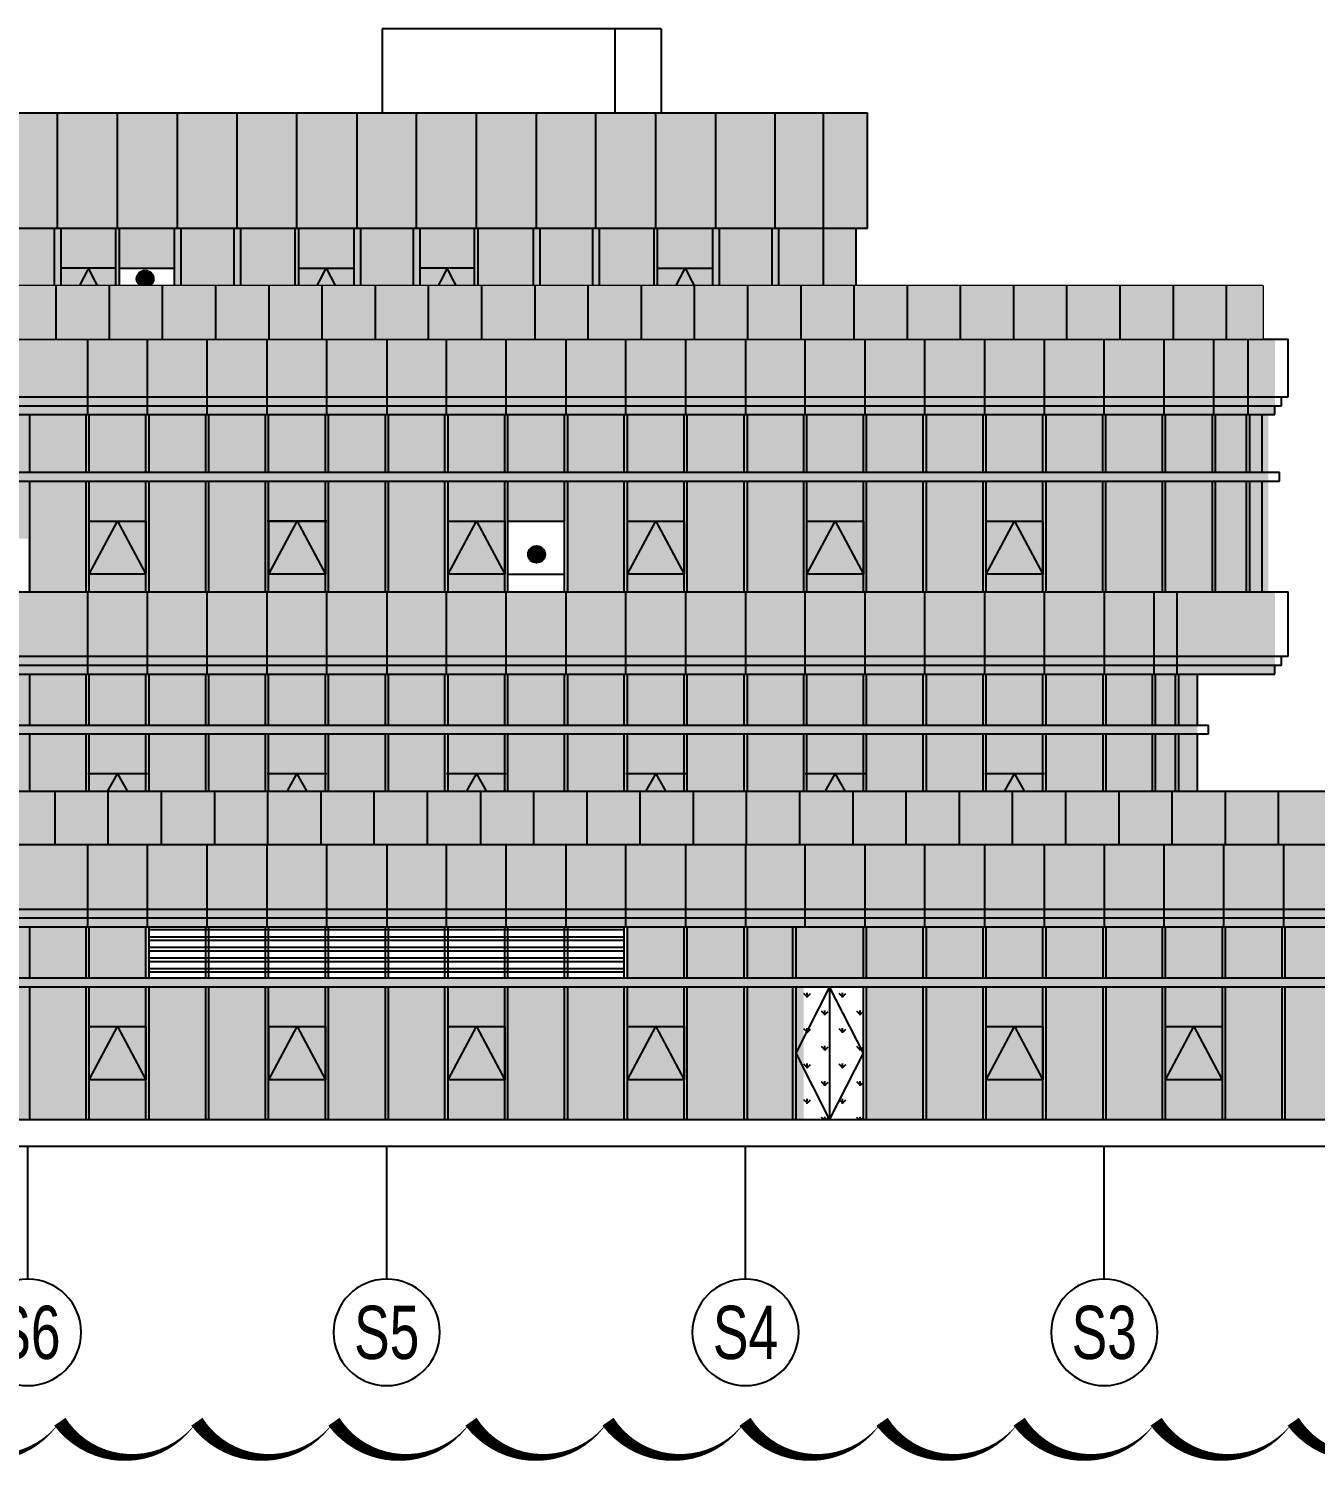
# Model space of a CAD drawing. Extents: x 1849385 to 2804940, y -773301 to -409130.
# Drawn here: x 2291509 to 2320532, y -646685 to -614318 of the extents above; entities that cross this region are included whole.
import ezdxf
from ezdxf.enums import TextEntityAlignment as Align

# ---------------------------------------------------------------- set-up
doc = ezdxf.new("R2010")
doc.units = 0
for name, color, linetype in [('#填充层', 8, 'Continuous'), ('#幕墙分格线-立面', 7, 'Continuous'), ('#标注', 1, 'Continuous'), ('#结构边线+内凹外凸边线', 5, 'Continuous'), ('A-WALL-E', 7, 'Continuous'), ('dim', 7, 'Continuous'), ('L立面-粗线', 7, 'Continuous'), ('L立面-细线', 5, 'Continuous'), ('消防救援', 1, 'Continuous')]:
    doc.layers.add(name, color=color, linetype=linetype)
doc.styles.add('JHZX', font='jrs.shx', dxfattribs={"width": 0.6, "bigfont": 'jhz.shx'})

# ---------------------------------------------------------------- blocks, each defined once
blk = doc.blocks.new('*U6')
at = {"linetype": 'ByBlock'}
blk.add_line((0, -20), (0, -10.02375), dxfattribs=at)
blk.add_circle((0, -24), 4, dxfattribs=at)
at = {"color": 2, "linetype": 'ByBlock', "style": 'JHZX', "width": 0.75}
blk.add_attdef('AXES', text='', height=4, dxfattribs=at).set_placement((0, -24), align=Align.MIDDLE_CENTER)
blk = doc.blocks.new('A$C1BDD5639')
at = {"layer": '消防救援', "linetype": 'ByBlock'}
h = blk.add_hatch(color=256, dxfattribs=at)
h.dxf.hatch_style = 1
edge = h.paths.add_edge_path()
edge.add_arc((-283, 16), 191, 0, 360)
blk.add_circle((-283, 16), 191, dxfattribs=at)
blk = doc.blocks.new('A$C1b7c4d9e')
at = {"layer": '#标注', "color": 6, "ltscale": 300}
blk.add_lwpolyline([(-694, 0), (694, 0), (694, -1200), (-694, -1200)], close=True, dxfattribs=at)
blk.add_lwpolyline([(-694, -1200), (0, 0), (694, -1200)], dxfattribs=at)
blk = doc.blocks.new('A$C27fe7896')
at = {"layer": '#标注', "color": 6, "ltscale": 300}
for points in [[(-596, 0), (596, 0), (596, -1200), (-596, -1200), (-596, 0)], [(-596, -1200), (0, 0), (596, -1200)]]:
    blk.add_lwpolyline(points, dxfattribs=at)
blk = doc.blocks.new('A$Cd764fef1')
at = {"layer": '#填充层'}
h = blk.add_hatch(dxfattribs=at)
h.set_pattern_fill('ANSI32', color=256, scale=50, angle=135)
h.set_pattern_definition([(180, (-2007710.4, -268633.37), (-1e-14, -238.125), []), (180, (-2007789.77, -268554), (-1e-14, -238.125), [])])
h.paths.add_polyline_path([(126762, 3800), (126762, 4950), (116041, 4950), (116041, 3800)])
at = {"layer": '#幕墙分格线-立面'}
for p, q in [((121302, 25200), (121302, 23300)), ((127595, 25200), (121302, 25200)), ((126545, 25200), (126545, 23300)), ((127595, 25200), (127595, 23300)), ((14137, 23300), (132245, 23300)), ((132245, 20700), (132245, 23300)), ((14137, 20700), (132245, 20700)), ((113903, 20700), (113903, 19400)), ((114053, 20700), (114053, 19400)), ((115292, 19400), (115292, 20700)), ((115372, 19400), (115372, 20700)), ((116610, 20700), (116610, 19400)), ((116760, 20700), (116760, 19400)), ((117950, 20700), (117950, 19400)), ((118100, 20700), (118100, 19400)), ((119338, 19400), (119338, 20700)), ((119418, 19400), (119418, 20700)), ((120657, 20700), (120657, 19400)), ((120807, 20700), (120807, 19400)), ((121997, 20700), (121997, 19400)), ((122147, 20700), (122147, 19400)), ((123385, 19400), (123385, 20700)), ((123465, 19400), (123465, 20700)), ((124704, 20700), (124704, 19400)), ((124854, 20700), (124854, 19400)), ((126044, 20700), (126044, 19400)), ((126194, 20700), (126194, 19400)), ((127432, 19400), (127432, 20700)), ((127512, 19400), (127512, 20700)), ((128750, 20700), (128750, 19400)), ((128900, 20700), (128900, 19400)), ((130090, 20700), (130090, 19400)), ((130240, 20700), (130240, 19400)), ((131258, 19400), (131258, 20700)), ((131995, 19400), (131995, 20700)), ((141164, 18200), (141164, 19400)), ((13937, 18200), (141739, 18200)), ((141739, 16900), (141739, 18200)), ((13937, 16900), (141739, 16900)), ((141589, 16700), (141589, 16900)), ((14087, 16700), (141589, 16700)), ((141439, 16500), (141439, 16700)), ((14237, 16500), (141439, 16500)), ((113343, 16500), (113343, 15200)), ((114622, 15200), (114622, 16500)), ((114692, 15200), (114692, 16500)), ((115971, 15200), (115971, 16500)), ((116041, 15200), (116041, 16500)), ((117320, 15200), (117320, 16500)), ((117390, 15200), (117390, 16500)), ((118669, 15200), (118669, 16500)), ((118739, 15200), (118739, 16500)), ((120018, 15200), (120018, 16500)), ((120088, 15200), (120088, 16500)), ((121367, 16500), (121367, 15200)), ((121437, 16500), (121437, 15200)), ((122716, 15200), (122716, 16500)), ((122786, 15200), (122786, 16500)), ((124065, 15200), (124065, 16500)), ((124135, 15200), (124135, 16500)), ((125414, 15200), (125414, 16500)), ((125484, 15200), (125484, 16500)), ((126762, 15200), (126762, 16500)), ((126832, 15200), (126832, 16500)), ((128111, 15200), (128111, 16500)), ((128181, 15200), (128181, 16500)), ((129460, 16500), (129460, 15200)), ((129530, 16500), (129530, 15200)), ((130809, 15200), (130809, 16500)), ((130879, 15200), (130879, 16500)), ((132158, 15200), (132158, 16500)), ((132228, 15200), (132228, 16500)), ((133507, 15200), (133507, 16500)), ((133577, 15200), (133577, 16500)), ((134856, 15200), (134856, 16500)), ((134926, 15200), (134926, 16500)), ((136205, 15200), (136205, 16500)), ((136275, 15200), (136275, 16500)), ((137554, 15200), (137554, 16500)), ((137624, 15200), (137624, 16500)), ((138903, 15200), (138903, 16500)), ((138973, 15200), (138973, 16500)), ((140021, 16500), (140021, 15200)), ((140091, 16500), (140091, 15200)), ((140791, 16500), (140791, 15200)), ((140861, 16500), (140861, 15200)), ((141150, 15200), (141150, 16500)), ((41567, 15200), (141539, 15200)), ((41567, 15000), (141539, 15000)), ((113343, 15000), (113343, 12500)), ((114622, 12500), (114622, 15000)), ((114692, 12500), (114692, 15000)), ((115971, 12500), (115971, 15000)), ((116041, 12500), (116041, 15000)), ((117320, 12500), (117320, 15000)), ((117390, 12500), (117390, 15000)), ((118669, 12500), (118669, 15000)), ((118739, 12500), (118739, 15000)), ((120018, 12500), (120018, 15000)), ((120088, 12500), (120088, 15000)), ((121367, 15000), (121367, 12500)), ((121437, 15000), (121437, 12500)), ((122716, 12500), (122716, 15000)), ((122786, 12500), (122786, 15000)), ((124065, 12500), (124065, 15000)), ((124135, 12500), (124135, 15000)), ((125414, 12500), (125414, 15000)), ((125484, 12500), (125484, 15000)), ((126762, 12500), (126762, 15000)), ((126832, 12500), (126832, 15000)), ((128111, 12500), (128111, 15000)), ((128181, 12500), (128181, 15000)), ((129460, 15000), (129460, 12500)), ((129530, 15000), (129530, 12500)), ((130809, 12500), (130809, 15000)), ((130879, 12500), (130879, 15000)), ((132158, 12500), (132158, 15000)), ((132228, 12500), (132228, 15000)), ((133507, 12500), (133507, 15000)), ((133577, 12500), (133577, 15000)), ((134856, 12500), (134856, 15000)), ((134926, 12500), (134926, 15000)), ((136205, 12500), (136205, 15000)), ((136275, 12500), (136275, 15000)), ((137554, 12500), (137554, 15000)), ((137624, 12500), (137624, 15000)), ((138903, 12500), (138903, 15000)), ((138973, 12500), (138973, 15000)), ((140021, 15000), (140021, 12500)), ((140091, 15000), (140091, 12500)), ((140791, 15000), (140791, 12500)), ((140861, 15000), (140861, 12500)), ((141150, 12500), (141150, 15000)), ((141539, 15000), (141539, 15200)), ((113343, 13700), (113343, 12500)), ((41567, 12500), (141739, 12500)), ((114657, 10650), (114657, 12500)), ((116006, 10650), (116006, 12500)), ((117355, 10650), (117355, 12500)), ((118704, 10650), (118704, 12500)), ((120053, 10650), (120053, 12500)), ((121402, 12500), (121402, 10650)), ((122751, 10650), (122751, 12500)), ((124100, 10650), (124100, 12500)), ((125449, 10650), (125449, 12500)), ((126797, 10650), (126797, 12500)), ((128146, 10650), (128146, 12500)), ((129495, 12500), (129495, 10650)), ((130844, 10650), (130844, 12500)), ((132193, 10650), (132193, 12500)), ((133542, 10650), (133542, 12500)), ((134891, 10650), (134891, 12500)), ((136240, 10650), (136240, 12500)), ((137589, 12500), (137589, 10650)), ((138704, 12500), (138704, 10650)), ((139226, 12500), (139226, 10650)), ((141739, 11050), (141739, 12500)), ((41417, 11050), (141739, 11050)), ((141589, 10850), (141589, 11050)), ((41417, 10850), (141589, 10850)), ((141439, 10650), (141439, 10850)), ((41267, 10650), (141439, 10650)), ((113343, 10650), (113343, 9500)), ((114622, 9500), (114622, 10650)), ((114692, 9500), (114692, 10650)), ((115971, 9500), (115971, 10650)), ((116041, 9500), (116041, 10650)), ((117320, 9500), (117320, 10650)), ((117390, 9500), (117390, 10650)), ((118669, 9500), (118669, 10650)), ((118739, 9500), (118739, 10650)), ((120018, 9500), (120018, 10650)), ((120088, 9500), (120088, 10650)), ((121367, 10650), (121367, 9500)), ((121437, 10650), (121437, 9500)), ((122716, 9500), (122716, 10650)), ((122786, 9500), (122786, 10650)), ((124065, 9500), (124065, 10650)), ((124135, 9500), (124135, 10650)), ((125414, 9500), (125414, 10650)), ((125484, 9500), (125484, 10650)), ((126762, 9500), (126762, 10650)), ((126832, 9500), (126832, 10650)), ((128111, 9500), (128111, 10650)), ((128181, 9500), (128181, 10650)), ((129460, 10650), (129460, 9500)), ((129530, 10650), (129530, 9500)), ((130809, 9500), (130809, 10650)), ((130879, 9500), (130879, 10650)), ((132158, 9500), (132158, 10650)), ((132228, 9500), (132228, 10650)), ((133507, 9500), (133507, 10650)), ((133577, 9500), (133577, 10650)), ((134856, 9500), (134856, 10650)), ((134926, 9500), (134926, 10650)), ((136205, 9500), (136205, 10650)), ((136275, 9500), (136275, 10650)), ((137554, 10650), (137554, 9500)), ((137624, 10650), (137624, 9500)), ((138669, 10650), (138669, 9500)), ((138739, 10650), (138739, 9500)), ((139191, 10650), (139191, 9500)), ((139261, 10650), (139261, 9500)), ((139689, 9500), (139689, 10650)), ((41367, 9500), (139939, 9500)), ((139939, 9300), (139939, 9500)), ((41367, 9300), (139939, 9300)), ((113343, 9300), (113343, 8000)), ((114622, 8000), (114622, 9300)), ((114692, 8000), (114692, 9300)), ((115971, 8000), (115971, 9300)), ((116041, 8000), (116041, 9300)), ((117320, 8000), (117320, 9300)), ((117390, 8000), (117390, 9300)), ((118669, 8000), (118669, 9300)), ((118739, 8000), (118739, 9300)), ((120018, 8000), (120018, 9300)), ((120088, 8000), (120088, 9300)), ((121367, 9300), (121367, 8000)), ((121437, 9300), (121437, 8000)), ((122716, 8000), (122716, 9300)), ((122786, 8000), (122786, 9300)), ((124065, 8000), (124065, 9300)), ((124135, 8000), (124135, 9300)), ((125414, 8000), (125414, 9300)), ((125484, 8000), (125484, 9300)), ((126762, 8000), (126762, 9300)), ((126832, 8000), (126832, 9300)), ((128111, 8000), (128111, 9300)), ((128181, 8000), (128181, 9300)), ((129460, 9300), (129460, 8000)), ((129530, 9300), (129530, 8000)), ((130809, 8000), (130809, 9300)), ((130879, 8000), (130879, 9300)), ((132158, 8000), (132158, 9300)), ((132228, 8000), (132228, 9300)), ((133507, 8000), (133507, 9300)), ((133577, 8000), (133577, 9300)), ((134856, 8000), (134856, 9300)), ((134926, 8000), (134926, 9300)), ((136205, 8000), (136205, 9300)), ((136275, 8000), (136275, 9300)), ((137554, 9300), (137554, 8000)), ((137624, 9300), (137624, 8000)), ((138669, 9300), (138669, 8000)), ((138739, 9300), (138739, 8000)), ((139191, 9300), (139191, 8000)), ((139261, 9300), (139261, 8000)), ((139689, 8000), (139689, 9300)), ((156651, 8000), (97106, 8000)), ((114657, 4950), (114657, 6800)), ((116006, 4950), (116006, 6800)), ((117355, 4950), (117355, 6800)), ((118704, 4950), (118704, 6800)), ((120053, 4950), (120053, 6800)), ((121402, 6800), (121402, 4950)), ((122751, 4950), (122751, 6800)), ((124100, 4950), (124100, 6800)), ((125449, 4950), (125449, 6800)), ((126797, 4950), (126797, 6800)), ((128146, 4950), (128146, 6800)), ((129495, 6800), (129495, 4950)), ((130844, 4950), (130844, 6800)), ((132193, 4950), (132193, 6800)), ((133542, 4950), (133542, 6800)), ((134891, 4950), (134891, 6800)), ((136240, 4950), (136240, 6800)), ((137589, 6800), (137589, 4950)), ((138938, 4950), (138938, 6800)), ((140287, 4950), (140287, 6800)), ((141636, 4950), (141636, 6800)), ((97471, 5350), (157226, 5350)), ((48561, 4950), (156926, 4950)), ((97171, 5150), (157076, 5150)), ((113343, 4950), (113343, 3800)), ((114622, 3800), (114622, 4950)), ((114692, 3800), (114692, 4950)), ((115971, 3800), (115971, 4950)), ((116041, 3800), (116041, 4950)), ((117320, 3800), (117320, 4950)), ((117390, 3800), (117390, 4950)), ((118669, 3800), (118669, 4950)), ((118739, 3800), (118739, 4950)), ((120018, 3800), (120018, 4950)), ((120088, 3800), (120088, 4950)), ((121367, 4950), (121367, 3800)), ((121437, 4950), (121437, 3800)), ((122716, 3800), (122716, 4950)), ((122786, 3800), (122786, 4950)), ((124065, 3800), (124065, 4950)), ((124135, 3800), (124135, 4950)), ((125414, 3800), (125414, 4950)), ((125484, 3800), (125484, 4950)), ((126762, 3800), (126762, 4950)), ((126832, 3800), (126832, 4950)), ((128111, 3800), (128111, 4950)), ((128181, 3800), (128181, 4950)), ((129460, 4950), (129460, 3800)), ((129530, 4950), (129530, 3800)), ((130558, 4950), (130558, 3800)), ((130628, 4950), (130628, 3800)), ((132158, 3800), (132158, 4950)), ((132228, 3800), (132228, 4950)), ((133507, 3800), (133507, 4950)), ((133577, 3800), (133577, 4950)), ((134856, 3800), (134856, 4950)), ((134926, 3800), (134926, 4950)), ((136205, 3800), (136205, 4950)), ((136275, 3800), (136275, 4950)), ((137554, 4950), (137554, 3800)), ((137624, 4950), (137624, 3800)), ((138903, 3800), (138903, 4950)), ((138973, 3800), (138973, 4950)), ((140252, 3800), (140252, 4950)), ((140322, 3800), (140322, 4950)), ((141601, 3800), (141601, 4950)), ((141671, 3800), (141671, 4950)), ((48911, 3800), (157026, 3800)), ((48911, 3600), (157026, 3600)), ((113343, 3600), (113343, 600)), ((114622, 600), (114622, 3600)), ((114692, 600), (114692, 3600)), ((115971, 600), (115971, 3600)), ((116041, 600), (116041, 3600)), ((117320, 600), (117320, 3600)), ((117390, 600), (117390, 3600)), ((118669, 600), (118669, 3600)), ((118739, 600), (118739, 3600)), ((120018, 600), (120018, 3600)), ((120088, 600), (120088, 3600)), ((121367, 3600), (121367, 600)), ((121437, 3600), (121437, 600)), ((122716, 600), (122716, 3600)), ((122786, 600), (122786, 3600)), ((124065, 600), (124065, 3600)), ((124135, 600), (124135, 3600)), ((125414, 600), (125414, 3600)), ((125484, 600), (125484, 3600)), ((126762, 600), (126762, 3600)), ((126832, 600), (126832, 3600)), ((128111, 600), (128111, 3600)), ((128181, 600), (128181, 3600)), ((129460, 3600), (129460, 600)), ((129530, 3600), (129530, 600)), ((130558, 3600), (130558, 600)), ((130628, 3600), (130628, 600)), ((132158, 600), (132158, 3600)), ((132228, 600), (132228, 3600)), ((133507, 600), (133507, 3600)), ((133577, 600), (133577, 3600)), ((134856, 600), (134856, 3600)), ((134926, 600), (134926, 3600)), ((136205, 600), (136205, 3600)), ((136275, 600), (136275, 3600)), ((137554, 3600), (137554, 600)), ((137624, 3600), (137624, 600)), ((138903, 600), (138903, 3600)), ((138973, 600), (138973, 3600)), ((140252, 600), (140252, 3600)), ((140322, 600), (140322, 3600)), ((141601, 600), (141601, 3600)), ((141671, 600), (141671, 3600)), ((157026, 600), (48911, 600))]:
    blk.add_line(p, q, dxfattribs=at)
at = {"layer": '#幕墙分格线-立面', "ltscale": 300}
for points in [[(113978, 20700), (113978, 23300)], [(115332, 20700), (115332, 23300)], [(116685, 20700), (116685, 23300)], [(118025, 20700), (118025, 23300)], [(119378, 20700), (119378, 23300)], [(120732, 20700), (120732, 23300)], [(122072, 20700), (122072, 23300)], [(123425, 20700), (123425, 23300)], [(124779, 20700), (124779, 23300)], [(126119, 20700), (126119, 23300)], [(127472, 20700), (127472, 23300)], [(128825, 20700), (128825, 23300)], [(130165, 20700), (130165, 23300)], [(131258, 20700), (131258, 23300)]]:
    blk.add_lwpolyline(points, dxfattribs=at)
at = {"layer": '#幕墙分格线-立面'}
for points in [[(115372, 19800), (116610, 19800)], [(141164, 19400), (64748, 19400), (64748, 18200)], [(124135, 14100), (125414, 14100)], [(124135, 12900), (125414, 12900)], [(148652, 4950), (156926, 4950), (156926, 5150), (157076, 5150), (157076, 5350), (157226, 5350), (157226, 6800), (97121, 6800)], [(131393, 3600), (130628, 2100), (131393, 600), (132158, 2100), (131393, 3600)], [(131393, 3600), (131393, 600)]]:
    blk.add_lwpolyline(points, dxfattribs=at)
at = {"layer": 'A-WALL-E'}
blk.add_line((163736, 0), (48911, 0), dxfattribs=at)
at = {"layer": 'dim', "ltscale": 300}
blk.add_lwpolyline([(64748, 19400), (141164, 19400), (141164, 18200), (64748, 18200)], close=True, dxfattribs=at)
at = {"layer": 'L立面-细线', "color": 6}
for points in [[(120053, 14100), (118704, 14100)], [(116006, 8400), (114657, 8400)], [(115107, 8000), (115332, 8400), (115557, 8000)], [(120053, 8400), (118704, 8400)], [(119154, 8000), (119378, 8400), (119603, 8000)], [(124100, 8400), (122751, 8400)], [(123200, 8000), (123425, 8400), (123650, 8000)], [(128146, 8400), (126797, 8400)], [(127247, 8000), (127472, 8400), (127697, 8000)], [(132193, 8400), (130844, 8400)], [(131294, 8000), (131519, 8400), (131743, 8000)], [(136240, 8400), (134891, 8400)], [(135341, 8000), (135565, 8400), (135790, 8000)]]:
    blk.add_lwpolyline(points, dxfattribs=at)
at = {"layer": '#幕墙分格线-立面', "color": 6, "ltscale": 300}
for name, p, xscale in [('A$C27fe7896', (114673, 19800), -1.038590604026846), ('A$C27fe7896', (120038, 19800), 1.038590604026846), ('A$C27fe7896', (122766, 19800), -1.038590604026846), ('A$C27fe7896', (128132, 19800), 1.038590604026846), ('A$C1b7c4d9e', (115332, 14100), 0.9214697406340058), ('A$C1b7c4d9e', (119379, 14100), 0.9214697406340058), ('A$C1b7c4d9e', (123425, 14100), 0.9214697406340058), ('A$C1b7c4d9e', (127472, 14100), 0.9214697406340058), ('A$C1b7c4d9e', (131519, 14100), 0.9214697406340058), ('A$C1b7c4d9e', (135565, 14100), 0.9214697406340058), ('A$C1b7c4d9e', (115332, 2700), 0.9214697406340058), ('A$C1b7c4d9e', (119379, 2700), 0.9214697406340058), ('A$C1b7c4d9e', (123425, 2700), 0.9214697406340058), ('A$C1b7c4d9e', (127472, 2700), 0.9214697406340058), ('A$C1b7c4d9e', (135565, 2700), 0.9214697406340058), ('A$C1b7c4d9e', (139612, 2700), 0.9214697406340058)]:
    blk.add_blockref(name, p, dxfattribs=dict(at, xscale=xscale))
at = {"layer": '消防救援', "linetype": 'ByBlock', "rotation": 270}
for p in [(115936, 19278), (124767, 13066)]:
    blk.add_blockref('A$C1BDD5639', p, dxfattribs=at)
at = {"ltscale": 300}
blk.add_wipeout([(64748, 19400), (141164, 19400), (141164, 18200), (64748, 18200)], dxfattribs=at).dxf.layer = 'dim'
at = {"layer": '#幕墙分格线-立面'}
for p, q in [((114657, 16500), (114657, 18200)), ((116006, 16500), (116006, 18200)), ((117355, 16500), (117355, 18200)), ((118704, 16500), (118704, 18200)), ((120053, 16500), (120053, 18200)), ((121402, 18200), (121402, 16500)), ((122751, 16500), (122751, 18200)), ((124100, 16500), (124100, 18200)), ((125449, 16500), (125449, 18200)), ((126797, 16500), (126797, 18200)), ((128146, 16500), (128146, 18200)), ((129495, 18200), (129495, 16500)), ((130844, 16500), (130844, 18200)), ((132193, 16500), (132193, 18200)), ((133542, 16500), (133542, 18200)), ((134891, 16500), (134891, 18200)), ((136240, 16500), (136240, 18200)), ((137589, 16500), (137589, 18200)), ((138938, 16500), (138938, 18200)), ((140056, 18200), (140056, 16500)), ((140826, 18200), (140826, 16500))]:
    blk.add_line(p, q, dxfattribs=at)
blk = doc.blocks.new('TC3')
at = {"layer": '#填充层', "ltscale": 5}
h = blk.add_hatch(dxfattribs=at)
h.set_pattern_fill('DOTS', color=256, scale=200)
h.set_pattern_definition([(0, (-2310428.6, 616218.28), (158.75, 317.5), [0, -317.5])])
h.paths.add_polyline_path([(-90678, -10800), (9193, -10800), (9193, -12650), (-90678, -12650)])
h.paths.add_polyline_path([(9193, -6800), (-118026, -6800), (-118026, -5100), (9193, -5100)])
h.paths.add_polyline_path([(-118108, 0), (0, 0), (0, -2600), (-118108, -2600)])
h.paths.add_polyline_path([(-34774, -16500), (-34774, -18350), (24680, -18350), (24680, -16500)])
h.paths.add_polyline_path([(-51661, -18350), (-51661, -16500), (-82885, -16500), (-82885, -18350)])
at = {"layer": '#填充层'}
h = blk.add_hatch(dxfattribs=at)
h.set_pattern_fill('DASH', color=256, scale=200, style=0)
h.set_pattern_definition([(0, (-2310428.6, 616218.28), (190.5, 190.5), [190.5, -190.5])])
h.paths.add_polyline_path([(-116639, -5100), (-116639, -2600), (-117858, -2600), (-117858, -5100)])
h.paths.add_polyline_path([(-108710, -5100), (-108710, -2600), (-110098, -2600), (-110098, -5100)])
h.paths.add_polyline_path([(-104663, -5100), (-104663, -2600), (-107220, -2600), (-107220, -5100)])
h.paths.add_polyline_path([(-100616, -5100), (-100616, -2600), (-103173, -2600), (-103173, -5100)])
h.paths.add_polyline_path([(-92523, -5100), (-92523, -2600), (-95080, -2600), (-95080, -5100)])
h.paths.add_polyline_path([(-88476, -5100), (-88476, -2600), (-91033, -2600), (-91033, -5100)])
h.paths.add_polyline_path([(-84430, -5100), (-84430, -2600), (-86986, -2600), (-86986, -5100)])
h.paths.add_polyline_path([(-76336, -5100), (-76336, -2600), (-78893, -2600), (-78893, -5100)])
h.paths.add_polyline_path([(-72289, -5100), (-72289, -2600), (-74846, -2600), (-74846, -5100)])
h.paths.add_polyline_path([(-68243, -5100), (-68243, -2600), (-70799, -2600), (-70799, -5100)])
h.paths.add_polyline_path([(-60149, -3900), (-60149, -2600), (-62706, -2600), (-62706, -3900)])
h.paths.add_polyline_path([(-56102, -3900), (-56102, -2600), (-58659, -2600), (-58659, -3900)])
h.paths.add_polyline_path([(-52056, -3900), (-52056, -2600), (-54612, -2600), (-54612, -3900)])
h.paths.add_polyline_path([(-43962, -3900), (-43962, -2600), (-46519, -2600), (-46519, -3900)])
h.paths.add_polyline_path([(-39916, -3900), (-39916, -2600), (-42472, -2600), (-42472, -3900)])
h.paths.add_polyline_path([(-35869, -3900), (-35869, -2600), (-38426, -2600), (-38426, -3900)])
h.paths.add_polyline_path([(-27775, -3900), (-27775, -2600), (-30332, -2600), (-30332, -3900)])
h.paths.add_polyline_path([(-23729, -3900), (-23729, -2600), (-26285, -2600), (-26285, -3900)])
h.paths.add_polyline_path([(-19682, -3900), (-19682, -2600), (-22239, -2600), (-22239, -3900)])
h.paths.add_polyline_path([(-11588, -3900), (-11588, -2600), (-14145, -2600), (-14145, -3900)])
h.paths.add_polyline_path([(-7542, -3900), (-7542, -2600), (-10098, -2600), (-10098, -3900)])
h.paths.add_polyline_path([(-2005, -2600), (-2005, -3900), (-250, -3900), (-250, -2600)])
h.paths.add_polyline_path([(-3495, -3900), (-3495, -2600), (-6052, -2600), (-6052, -3900)])
h.paths.add_polyline_path([(-97808, -5100), (-97808, -3500), (-96570, -3500), (-96570, -2600), (-99126, -2600), (-99126, -5100)])
h.paths.add_polyline_path([(-81621, -5100), (-81621, -3500), (-80383, -3500), (-80383, -2600), (-82940, -2600), (-82940, -5100)])
h.paths.add_polyline_path([(-65434, -3500), (-64196, -3500), (-64196, -2600), (-66753, -2600), (-66753, -3900), (-65434, -3900)])
h.paths.add_polyline_path([(-49247, -3500), (-48009, -3500), (-48009, -2600), (-50566, -2600), (-50566, -3900), (-49247, -3900)])
h.paths.add_polyline_path([(-33060, -3900), (-33060, -3500), (-31822, -3500), (-31822, -2600), (-34379, -2600), (-34379, -3900)])
h.paths.add_polyline_path([(-16874, -3500), (-15635, -3500), (-15635, -2600), (-18192, -2600), (-18192, -3900), (-16874, -3900)])
at = {"layer": '#填充层', "ltscale": 5}
h = blk.add_hatch(dxfattribs=at)
h.set_pattern_fill('玻璃A', color=256, scale=200)
h.set_pattern_definition([(45, (-2310428.6, 616218.3), (-1131.3708, 1131.3708), [800, -800]), (45, (-2310428.6, 616501.1), (-1131.3708, 1131.3708), [400, -1200]), (45, (-2310145.8, 616218.3), (-1131.3708, 1131.3708), [400, -1200])])
h.paths.add_polyline_path([(8918, -5100), (-67498, -5100), (-67498, -3900), (8918, -3900)])
h.paths.add_polyline_path([(-83445, -15300), (-51326, -15300), (-51326, -16500), (-83445, -16500)])
h.paths.add_polyline_path([(-35109, -15300), (24405, -15300), (24405, -16500), (-35109, -16500)])
h = blk.add_hatch(dxfattribs=at)
h.set_pattern_fill('玻璃1', color=256, scale=200)
h.set_pattern_definition([(45, (-2310428.6, 616298.3), (-979.76716, 979.76716), [448, -1152]), (45, (-2310236.6, 616378.3), (-979.76716, 979.76716), [192, -1408]), (45, (-2310428.6, 616378.3), (-979.76716, 979.76716), [320, -1280]), (45, (-2310332.6, 616298.3), (1074.8023, -1074.8023), [400, -1200]), (45, (-2310428.6, 616218.3), (-979.76716, 979.76716), [640, -960]), (45, (-2310428.6, 616458.3), (-979.76716, 979.76716), [160, -1440])])
h.paths.add_polyline_path([(-44817, -17000), (-44817, -14000), (-41617, -14000), (-41617, -17000), (-35139, -17000), (-35139, -15300), (7443, -15300), (7443, -12650), (-91128, -12650), (-91128, -16500), (-83475, -16500), (-83475, -15300), (-51066, -15300), (-51066, -17000)])
h.paths.add_polyline_path([(-87731, -9200), (-87731, -9600), (-72893, -9600), (-72893, -9200), (-71544, -9200), (-71544, -9600), (-56706, -9600), (-56706, -9200), (-55357, -9200), (-55357, -9600), (-40519, -9600), (-40519, -9200), (-39171, -9200), (-39171, -9600), (-24333, -9600), (-24333, -9200), (-22984, -9200), (-22984, -9600), (-18937, -9600), (-18937, -10800), (-8146, -10800), (-8146, -9200), (-6797, -9200), (-6797, -10800), (9043, -10800), (9043, -6800), (-90429, -6800), (-90429, -9600), (-89080, -9600), (-89080, -9200)])
h.paths.add_polyline_path([(-62138, -22700), (-62138, -19700), (-60718, -19700), (-60718, -22700), (-48633, -22700), (-48633, -19700), (-45433, -19700), (-45433, -22700), (-41001, -22700), (-41001, -19700), (-37801, -19700), (-37801, -22700), (-1436, -22700), (-1436, -19700), (41, -19700), (41, -22700), (24530, -22700), (24530, -18350), (-5448, -18350), (-5448, -19500), (-16239, -19500), (-16239, -18350), (-91128, -18350), (-91128, -22700)])
h = blk.add_hatch(dxfattribs=at)
h.set_pattern_fill('GRASS', color=256, scale=200)
h.set_pattern_definition([(90, (-1436.1, -22700), (-399.12, 399.12), [105.83, -692.404]), (45, (-1436.1, -22700), (-399.12, 399.12), [105.83, -458.61]), (135, (-1436.1, -22700), (-399.12, -399.12), [105.83, -458.61])])
h.paths.add_polyline_path([(-1436, -19700), (41, -19700), (41, -22700), (-1436, -22700)])
at = {"layer": 'L立面-粗线'}
h = blk.add_hatch(dxfattribs=at)
h.set_pattern_fill('CROSS', color=8, scale=200)
h.set_pattern_definition([(0, (-116639.4, -5100), (317.5, 317.5), [158.75, -476.25]), (90, (-116560.03, -5179.37), (-317.5, 317.5), [158.75, -476.25])])
h.paths.add_polyline_path([(-110098, -2600), (-116639, -2600), (-116639, -5100), (-110098, -5100)])
h.paths.add_polyline_path([(-108710, -2600), (-107220, -2600), (-107220, -5100), (-108710, -5100)])
h.paths.add_polyline_path([(-104663, -2600), (-103173, -2600), (-103173, -5100), (-104663, -5100)])
h.paths.add_polyline_path([(-100616, -2600), (-99126, -2600), (-99126, -5100), (-100616, -5100)])
h.paths.add_polyline_path([(-96570, -2600), (-95080, -2600), (-95080, -5100), (-96570, -5100)])
h.paths.add_polyline_path([(-92523, -2600), (-91033, -2600), (-91033, -5100), (-92523, -5100)])
h.paths.add_polyline_path([(-88476, -2600), (-86986, -2600), (-86986, -5100), (-88476, -5100)])
h.paths.add_polyline_path([(-84430, -2600), (-82940, -2600), (-82940, -5100), (-84430, -5100)])
h.paths.add_polyline_path([(-80383, -2600), (-78893, -2600), (-78893, -5100), (-80383, -5100)])
h.paths.add_polyline_path([(-76336, -2600), (-74846, -2600), (-74846, -5100), (-76336, -5100)])
h.paths.add_polyline_path([(-72289, -2600), (-70799, -2600), (-70799, -5100), (-72289, -5100)])
h.paths.add_polyline_path([(-3495, -3900), (-2005, -3900), (-2005, -2600), (-3495, -2600)])
h.paths.add_polyline_path([(-7542, -3900), (-6052, -3900), (-6052, -2600), (-7542, -2600)])
h.paths.add_polyline_path([(-11588, -3900), (-10098, -3900), (-10098, -2600), (-11588, -2600)])
h.paths.add_polyline_path([(-15635, -3900), (-14145, -3900), (-14145, -2600), (-15635, -2600)])
h.paths.add_polyline_path([(-19682, -3900), (-18192, -3900), (-18192, -2600), (-19682, -2600)])
h.paths.add_polyline_path([(-23729, -3900), (-22239, -3900), (-22239, -2600), (-23729, -2600)])
h.paths.add_polyline_path([(-27775, -3900), (-26285, -3900), (-26285, -2600), (-27775, -2600)])
h.paths.add_polyline_path([(-31822, -3900), (-30332, -3900), (-30332, -2600), (-31822, -2600)])
h.paths.add_polyline_path([(-35869, -3900), (-34379, -3900), (-34379, -2600), (-35869, -2600)])
h.paths.add_polyline_path([(-39916, -3900), (-38426, -3900), (-38426, -2600), (-39916, -2600)])
h.paths.add_polyline_path([(-43962, -3900), (-42472, -3900), (-42472, -2600), (-43962, -2600)])
h.paths.add_polyline_path([(-48009, -3900), (-46519, -3900), (-46519, -2600), (-48009, -2600)])
h.paths.add_polyline_path([(-52056, -3900), (-50566, -3900), (-50566, -2600), (-52056, -2600)])
h.paths.add_polyline_path([(-56102, -3900), (-54612, -3900), (-54612, -2600), (-56102, -2600)])
h.paths.add_polyline_path([(-60149, -3900), (-58659, -3900), (-58659, -2600), (-60149, -2600)])
h.paths.add_polyline_path([(-64196, -3900), (-62706, -3900), (-62706, -2600), (-64196, -2600)])
h.paths.add_polyline_path([(-67498, -5100), (-67498, -3900), (-66753, -3900), (-66753, -2600), (-68243, -2600), (-68243, -5100)])
blk = doc.blocks.new('*U30')
at = {"layer": '#幕墙分格线-立面', "ltscale": 300}
blk.add_lwpolyline([(0, -600), (0, 600)], dxfattribs=at)
blk = doc.blocks.new('*U31')
at = {"layer": '#幕墙分格线-立面', "color": 0, "linetype": 'ByBlock', "lineweight": -2, "transparency": 16777216}
for p in [(0, 0), (1200, 0), (2400, 0), (3600, 0), (4800, 0), (6000, 0), (7200, 0), (8400, 0), (9600, 0), (10800, 0), (12000, 0), (13200, 0), (14400, 0), (15600, 0), (16800, 0), (18000, 0), (19200, 0), (20400, 0), (21600, 0), (22800, 0), (24000, 0), (25200, 0), (26400, 0), (27600, 0), (28800, 0), (30000, 0), (31200, 0), (32400, 0), (33600, 0), (34800, 0), (36000, 0), (37200, 0), (38400, 0), (39600, 0), (40800, 0), (42000, 0), (43200, 0), (44400, 0), (45600, 0), (46800, 0), (48000, 0), (49200, 0), (50400, 0), (51600, 0), (52800, 0), (54000, 0), (55200, 0), (56400, 0), (57600, 0), (58800, 0), (60000, 0), (61200, 0), (62400, 0), (63600, 0), (64800, 0), (66000, 0), (67200, 0), (68400, 0), (69600, 0), (70800, 0), (72000, 0), (73200, 0), (74400, 0)]:
    blk.add_blockref('*U30', p, dxfattribs=at)
blk = doc.blocks.new('*U36')
at = {"layer": '#幕墙分格线-立面', "ltscale": 300}
blk.add_lwpolyline([(0, -600), (0, 600)], dxfattribs=at)
blk = doc.blocks.new('*U37')
at = {"layer": '#幕墙分格线-立面', "color": 0, "linetype": 'ByBlock', "lineweight": -2, "transparency": 16777216}
for p in [(0, 0), (1200, 0), (2400, 0), (3600, 0), (4800, 0), (6000, 0), (7200, 0), (8400, 0), (9600, 0), (10800, 0), (12000, 0), (13200, 0), (14400, 0), (15600, 0), (16800, 0), (18000, 0), (19200, 0), (20400, 0), (21600, 0), (22800, 0), (24000, 0), (25200, 0), (26400, 0), (27600, 0), (28800, 0), (30000, 0), (31200, 0), (32400, 0), (33600, 0), (34800, 0), (36000, 0), (37200, 0), (38400, 0), (39600, 0), (40800, 0), (42000, 0), (43200, 0), (44400, 0), (45600, 0), (46800, 0), (48000, 0), (49200, 0), (50400, 0), (51600, 0), (52800, 0), (54000, 0), (55200, 0), (56400, 0), (57600, 0), (58800, 0)]:
    blk.add_blockref('*U36', p, dxfattribs=at)

msp = doc.modelspace()

# ---------------------------------------------------------------- hatches: boundary and pattern name
at = {"layer": '#填充层', "ltscale": 300}
h = msp.add_hatch(color=252, dxfattribs=at)
h.dxf.hatch_style = 1
h.paths.add_polyline_path([(2311690.3, -635918.3), (2310411.4, -635918.3), (2310411.4, -638918.3), (2311690.3, -638918.3)])
h.paths.add_polyline_path([(2310411.4, -635718.3), (2311690.3, -635718.3), (2311690.3, -634568.3), (2310411.4, -634568.3)])
h = msp.add_hatch(color=252, dxfattribs=at)
h.dxf.hatch_style = 1
h.paths.add_polyline_path([(2304945.8, -638918.3), (2303666.9, -638918.3), (2303666.9, -635918.3), (2304945.8, -635918.3)])

# ---------------------------------------------------------------- linework, layer by layer
at = {"layer": 'Defpoints', "color": 3}
msp.add_lwpolyline([(2323124, -645725.4, 0, 309.1, -0.5205671), (2320032.7, -645725.4, 0, 309.1, -0.5205671), (2316941.5, -645725.4, 0, 309.1, -0.5205671), (2313850.3, -645725.4, 0, 309.1, -0.5205671), (2310759.1, -645725.4, 0, 309.1, -0.5205671), (2307667.8, -645725.4, 0, 309.1, -0.5205671), (2304576.6, -645725.4, 0, 309.1, -0.5205671), (2301485.4, -645725.4, 0, 309.1, -0.5205671), (2298394.2, -645725.4, 0, 309.1, -0.5205671), (2295302.9, -645725.4, 0, 309.1, -0.5205671), (2292211.7, -645725.4, 0, 309.1, -0.5205671), (2289120.5, -645725.4, 0, 309.1, -0.5205671)], format="xyseb", dxfattribs=at)

# ---------------------------------------------------------------- block references
at = {"layer": '#标注', "linetype": 'ByBlock'}
ref = msp.add_blockref('*U6', (2291491.7, -636511.2), dxfattribs=dict(at, xscale=-300, yscale=300, zscale=300))
ref.add_attrib('AXES', 'S6', dxfattribs={"layer": '0', "color": 2, "linetype": 'ByBlock', "height": 1200, "style": 'JHZX', "width": 0.75}).set_placement((2291491.7, -643711.2), align=Align.MIDDLE_CENTER)
ref = msp.add_blockref('*U6', (2299585.1, -636511.2), dxfattribs=dict(at, xscale=-300, yscale=300, zscale=300))
ref.add_attrib('AXES', 'S5', dxfattribs={"layer": '0', "color": 2, "linetype": 'ByBlock', "height": 1200, "style": 'JHZX', "width": 0.75}).set_placement((2299585.1, -643711.2), align=Align.MIDDLE_CENTER)
ref = msp.add_blockref('*U6', (2307678.6, -636511.2), dxfattribs=dict(at, xscale=-300, yscale=300, zscale=300))
ref.add_attrib('AXES', 'S4', dxfattribs={"layer": '0', "color": 2, "linetype": 'ByBlock', "height": 1200, "style": 'JHZX', "width": 0.75}).set_placement((2307678.6, -643711.2), align=Align.MIDDLE_CENTER)
ref = msp.add_blockref('*U6', (2315772.1, -636511.2), dxfattribs=dict(at, xscale=-300, yscale=300, zscale=300))
ref.add_attrib('AXES', 'S3', dxfattribs={"layer": '0', "color": 2, "linetype": 'ByBlock', "height": 1200, "style": 'JHZX', "width": 0.75}).set_placement((2315772.1, -643711.2), align=Align.MIDDLE_CENTER)

# ---------------------------------------------------------------- next in the draw order: block references
at = {"layer": 'dim', "ltscale": 300}
msp.add_blockref('A$Cd764fef1', (2178183.3, -639518.3), dxfattribs=at)

# ---------------------------------------------------------------- next in the draw order: linework, layer by layer
at = {"layer": '#结构边线+内凹外凸边线', "ltscale": 300, "const_width": 20}
msp.add_lwpolyline([(2310428.6, -618818.3), (2192320.2, -618818.3), (2192320.2, -616218.3), (2310428.6, -616218.3)], close=True, dxfattribs=at)
for points in [[(2192120.2, -621318.3), (2192120.2, -622618.3), (2192270.2, -622618.3), (2192270.2, -622818.3), (2192420.2, -622818.3), (2192420.2, -623018.3), (2319622.1, -623018.3), (2319622.1, -622818.3), (2319772.1, -622818.3), (2319772.1, -622618.3), (2319922.1, -622618.3), (2319922.1, -621318.3), (2192120.2, -621318.3)], [(2319922.1, -627018.3), (2319922.1, -628468.3), (2319772.1, -628468.3), (2319772.1, -628668.3), (2319622.1, -628668.3), (2319622.1, -628868.3), (2219450.6, -628868.3), (2219450.6, -628668.3), (2219600.6, -628668.3), (2219600.6, -628468.3), (2222250.6, -628468.3), (2222250.6, -628268.3), (2219753.6, -628159), (2219750.6, -627018.3), (2319922.1, -627018.3)], [(2335409, -632718.3), (2335409, -634168.3), (2335259, -634168.3), (2335259, -634368.3), (2335109, -634368.3), (2335109, -634568.3), (2275354.8, -634568.3), (2275354.8, -634368.3), (2275504.8, -634368.3), (2275504.8, -634168.3), (2275654.8, -634168.3), (2275654.8, -632718.3), (2335409, -632718.3)]]:
    msp.add_lwpolyline(points, dxfattribs=at)

# ---------------------------------------------------------------- next in the draw order: block references
at = {"layer": '#幕墙分格线-立面'}
for name, p in [('*U31', (2244130.9, -620718.3)), ('*U37', (2275304.8, -632118.3))]:
    msp.add_blockref(name, p, dxfattribs=at)
at = {"layer": 'dim'}
msp.add_blockref('TC3', (2310428.6, -616218.3), dxfattribs=at)

doc.saveas('drawing.dxf')
